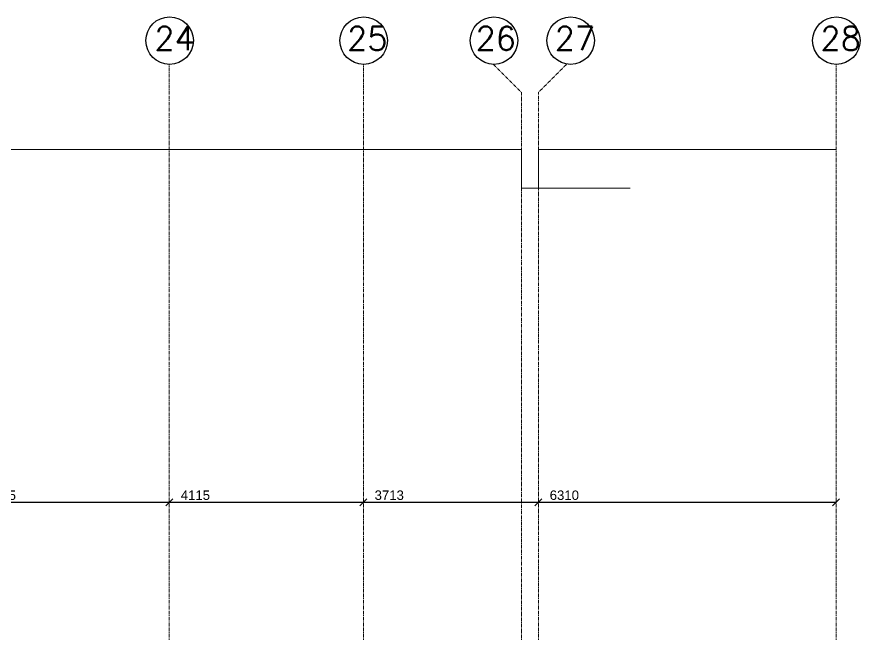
# Model space of a CAD drawing. Header units: inches. Extents: x 719368 to 6315912, y -2624014 to 446967.
# Drawn here: x 6203868 to 6221748, y -2388065 to -2374976 of the extents above; entities that cross this region are included whole.
import ezdxf

# ---------------------------------------------------------------- set-up
doc = ezdxf.new("R2010")
doc.units = ezdxf.units.IN
doc.header["$LTSCALE"] = 20
doc.header["$MEASUREMENT"] = 0
doc.header["$PDMODE"] = 3
doc.linetypes.add('CENTER', pattern=[2, 1.25, -0.25, 0.25, -0.25])
doc.layers.get('0').update_dxf_attribs({"color": 51, "lineweight": 30})
doc.layers.get('Defpoints').update_dxf_attribs({"lineweight": 25})
for name, color, linetype, lineweight in [('DIM', 7, 'Continuous', 13), ('GRID', 202, 'CENTER', 5), ('STAIR', 4, 'Continuous', 25)]:
    doc.layers.add(name, color=color, linetype=linetype, lineweight=lineweight)
doc.layers.add('grid text', color=140, linetype='Continuous')
doc.styles.add('BOLD', font='arial.ttf')
doc.styles.add('Tabrej', font='romans.shx')
doc.dimstyles.new('Copy of S3', dxfattribs={"dimtxt": 200, "dimasz": 150, "dimexe": 5, "dimexo": 5, "dimgap": 50, "dimtad": 1, "dimjust": 1, "dimdec": 0, "dimzin": 3, "dimdsep": 46, "dimtxsty": 'BOLD', "dimblk1": 'OBLIQUE', "dimblk2": 'OBLIQUE', "dimsah": 1, "dimcen": 0.0625, "dimdle": 5, "dimclrd": 230, "dimclre": 251, "dimclrt": 2, "dimadec": 0, "dimazin": 0, "dimtfac": 1, "dimtdec": 0, "dimtix": 1, "dimtofl": 0, "dimtmove": 2, "dimatfit": 3, "dimfxl": 3, "dimtolj": 1, "dimtzin": 2, "dimlwd": -1, "dimlwe": -1, "dimarcsym": 0})
doc.dimstyles.new('DIM', dxfattribs={"dimtxt": 0.8, "dimasz": 0.4, "dimexe": 0.18, "dimexo": 0.0625, "dimgap": 0.1, "dimtad": 0, "dimdec": 3, "dimzin": 0, "dimdsep": 46, "dimtxsty": 'Tabrej', "dimcen": 0, "dimclrd": 251, "dimclre": 256, "dimclrt": 7, "dimadec": 0, "dimazin": 0, "dimtfac": 1, "dimtdec": 3, "dimtofl": 0, "dimtmove": 0, "dimatfit": 3, "dimfxl": 1, "dimtolj": 1, "dimtzin": 0, "dimlwd": -1, "dimlwe": -1, "dimarcsym": 0})

# ---------------------------------------------------------------- blocks, each defined once
blk = doc.blocks.new('*D692')
at = {"layer": 'Defpoints', "color": 0, "transparency": 16777216}
for p in [(6202985.234354973, -2377791.110087872), (6207100.234354973, -2377791.110087872), (6207100.234354973, -2377791.110087872)]:
    blk.add_point(p, dxfattribs=at)
at = {"layer": 'DIM', "transparency": 16777216}
for p, q in [((6202985.234354973, -2377791.047587872), (6202985.234354973, -2377790.930087871)), ((6207100.234354973, -2377791.047587872), (6207100.234354973, -2377790.930087871))]:
    blk.add_line(p, q, dxfattribs=at)
at = {"layer": 'DIM', "color": 251, "transparency": 16777216}
for p, q in [((6202985.734354973, -2377791.110087872), (6205040.920069259, -2377791.110087872)), ((6207099.734354973, -2377791.110087872), (6205044.548640687, -2377791.110087872))]:
    blk.add_line(p, q, dxfattribs=at)
for points in [[(6202985.734354973, -2377791.026754538), (6202985.734354973, -2377791.193421205), (6202985.234354973, -2377791.110087872)], [(6207099.734354973, -2377791.026754538), (6207099.734354973, -2377791.193421205), (6207100.234354973, -2377791.110087872)]]:
    blk.add_solid(points, dxfattribs=at)
at = {"layer": 'DIM', "color": 7, "transparency": 16777216, "insert": (6205042.734354973, -2377791.110087872), "char_height": 0.5, "attachment_point": 5, "style": 'Tabrej'}
blk.add_mtext('\\A1;4115.000', dxfattribs=at)
blk = doc.blocks.new('*D693')
at = {"layer": 'Defpoints', "color": 0, "transparency": 16777216}
for p in [(6207100.234354973, -2377791.110087872), (6211215.234298706, -2377791.110087872), (6211215.234298706, -2377791.110087872)]:
    blk.add_point(p, dxfattribs=at)
at = {"layer": 'DIM', "transparency": 16777216}
for p, q in [((6207100.234354973, -2377791.047587872), (6207100.234354973, -2377790.930087871)), ((6211215.234298706, -2377791.047587872), (6211215.234298706, -2377790.930087871))]:
    blk.add_line(p, q, dxfattribs=at)
at = {"layer": 'DIM', "color": 251, "transparency": 16777216}
for p, q in [((6207100.734354973, -2377791.110087872), (6209155.920041125, -2377791.110087872)), ((6211214.734298706, -2377791.110087872), (6209159.548612554, -2377791.110087872))]:
    blk.add_line(p, q, dxfattribs=at)
for points in [[(6207100.734354973, -2377791.026754538), (6207100.734354973, -2377791.193421205), (6207100.234354973, -2377791.110087872)], [(6211214.734298706, -2377791.026754538), (6211214.734298706, -2377791.193421205), (6211215.234298706, -2377791.110087872)]]:
    blk.add_solid(points, dxfattribs=at)
at = {"layer": 'DIM', "color": 7, "transparency": 16777216, "insert": (6209157.734326839, -2377791.110087872), "char_height": 0.5, "attachment_point": 5, "style": 'Tabrej'}
blk.add_mtext('\\A1;4115.000', dxfattribs=at)
blk = doc.blocks.new('*D694')
at = {"layer": 'Defpoints', "color": 0, "transparency": 16777216}
for p in [(6211215.234298706, -2377791.110087872), (6214565.23429966, -2377791.110087872), (6214565.23429966, -2377791.110087872)]:
    blk.add_point(p, dxfattribs=at)
at = {"layer": 'DIM', "transparency": 16777216}
for p, q in [((6211215.234298706, -2377791.047587872), (6211215.234298706, -2377790.930087871)), ((6214565.23429966, -2377791.047587872), (6214565.23429966, -2377790.930087871))]:
    blk.add_line(p, q, dxfattribs=at)
at = {"layer": 'DIM', "color": 251, "transparency": 16777216}
for p, q in [((6211215.734298706, -2377791.110087872), (6212888.420013469, -2377791.110087872)), ((6214564.73429966, -2377791.110087872), (6212892.048584897, -2377791.110087872))]:
    blk.add_line(p, q, dxfattribs=at)
for points in [[(6211215.734298706, -2377791.026754538), (6211215.734298706, -2377791.193421205), (6211215.234298706, -2377791.110087872)], [(6214564.73429966, -2377791.026754538), (6214564.73429966, -2377791.193421205), (6214565.23429966, -2377791.110087872)]]:
    blk.add_solid(points, dxfattribs=at)
at = {"layer": 'DIM', "color": 7, "transparency": 16777216, "insert": (6212890.234299183, -2377791.110087872), "char_height": 0.5, "attachment_point": 5, "style": 'Tabrej'}
blk.add_mtext('\\A1;3350.000', dxfattribs=at)
blk = doc.blocks.new('*D695')
at = {"layer": 'Defpoints', "color": 0, "transparency": 16777216}
for p in [(6214565.23429966, -2377791.110087872), (6214927.73429966, -2377791.110087872), (6214927.73429966, -2378606.552694798)]:
    blk.add_point(p, dxfattribs=at)
at = {"layer": 'DIM', "transparency": 16777216}
for p, q in [((6214565.23429966, -2377791.172587872), (6214565.23429966, -2378606.732694798)), ((6214927.73429966, -2377791.172587872), (6214927.73429966, -2378606.732694798))]:
    blk.add_line(p, q, dxfattribs=at)
at = {"layer": 'DIM', "color": 251, "transparency": 16777216}
for p, q in [((6214565.73429966, -2378606.552694798), (6214927.23429966, -2378606.552694798)), ((6216869.780210014, -2378606.552694798), (6214927.73429966, -2378606.552694798))]:
    blk.add_line(p, q, dxfattribs=at)
for points in [[(6214565.73429966, -2378606.469361464), (6214565.73429966, -2378606.636028131), (6214565.23429966, -2378606.552694798)], [(6214927.23429966, -2378606.469361464), (6214927.23429966, -2378606.636028131), (6214927.73429966, -2378606.552694798)]]:
    blk.add_solid(points, dxfattribs=at)
at = {"layer": 'DIM', "color": 7, "transparency": 16777216, "insert": (6216871.35640049, -2378606.552694798), "char_height": 0.5, "attachment_point": 5, "style": 'Tabrej'}
blk.add_mtext('\\A1;362.500', dxfattribs=at)
blk = doc.blocks.new('*D696')
at = {"layer": 'Defpoints', "color": 0, "transparency": 16777216}
for p in [(6214927.73429966, -2377791.110087872), (6221237.734298706, -2377791.110087872), (6221237.734298706, -2377791.110087872)]:
    blk.add_point(p, dxfattribs=at)
at = {"layer": 'DIM', "transparency": 16777216}
for p, q in [((6214927.73429966, -2377791.047587872), (6214927.73429966, -2377790.930087871)), ((6221237.734298706, -2377791.047587872), (6221237.734298706, -2377790.930087871))]:
    blk.add_line(p, q, dxfattribs=at)
at = {"layer": 'DIM', "color": 251, "transparency": 16777216}
for p, q in [((6214928.23429966, -2377791.110087872), (6218080.931918231, -2377791.110087872)), ((6221237.234298706, -2377791.110087872), (6218084.536680135, -2377791.110087872))]:
    blk.add_line(p, q, dxfattribs=at)
for points in [[(6214928.23429966, -2377791.026754538), (6214928.23429966, -2377791.193421205), (6214927.73429966, -2377791.110087872)], [(6221237.234298706, -2377791.026754538), (6221237.234298706, -2377791.193421205), (6221237.734298706, -2377791.110087872)]]:
    blk.add_solid(points, dxfattribs=at)
at = {"layer": 'DIM', "color": 7, "transparency": 16777216, "insert": (6218082.734299183, -2377791.110087872), "char_height": 0.5, "attachment_point": 5, "style": 'Tabrej'}
blk.add_mtext('\\A1;6310.000', dxfattribs=at)
blk = doc.blocks.new('_Oblique')
at = {"layer": 'STAIR', "color": 0, "lineweight": -2}
blk.add_line((-0.5, -0.5), (0.5, 0.5), dxfattribs=at)
blk = doc.blocks.new('*D737')
at = {"color": 230, "transparency": 16777216}
blk.add_line((6207105.234354973, -2385272.682444506), (6202980.234354973, -2385272.682444506), dxfattribs=at)
at = {"color": 251, "transparency": 16777216}
for p, q in [((6202985.234354973, -2385275.682444506), (6202985.234354973, -2385267.682444506)), ((6207100.234354973, -2385275.682444506), (6207100.234354973, -2385267.682444506))]:
    blk.add_line(p, q, dxfattribs=at)
at = {"layer": 'Defpoints', "color": 0, "transparency": 16777216}
for p in [(6207100.234354973, -2385272.682444506), (6202985.234354973, -2386181.632322213), (6207100.234354973, -2386701.032806061)]:
    blk.add_point(p, dxfattribs=at)
at = {"color": 230, "transparency": 16777216, "xscale": 150, "yscale": 150, "zscale": 150, "rotation": 180}
blk.add_blockref('_Oblique', (6202985.234354973, -2385272.682444506), dxfattribs=at)
at = {"color": 230, "transparency": 16777216, "xscale": 150, "yscale": 150, "zscale": 150}
blk.add_blockref('_Oblique', (6207100.234354973, -2385272.682444506), dxfattribs=at)
at = {"color": 2, "transparency": 16777216, "insert": (6203538.644996174, -2385120.567846961), "char_height": 200, "attachment_point": 5, "style": 'BOLD'}
blk.add_mtext('\\A1;4115', dxfattribs=at)
blk = doc.blocks.new('*D738')
at = {"color": 230, "transparency": 16777216}
blk.add_line((6211220.234298706, -2385272.682444506), (6207095.234354973, -2385272.682444506), dxfattribs=at)
at = {"color": 251, "transparency": 16777216}
for p, q in [((6207100.234354973, -2385275.682444506), (6207100.234354973, -2385267.682444506)), ((6211215.234298706, -2385275.682444506), (6211215.234298706, -2385267.682444506))]:
    blk.add_line(p, q, dxfattribs=at)
at = {"layer": 'Defpoints', "color": 0, "transparency": 16777216}
for p in [(6211215.234298706, -2385272.682444506), (6207100.234354973, -2386701.032806061), (6211215.234298706, -2386701.032806061)]:
    blk.add_point(p, dxfattribs=at)
at = {"color": 230, "transparency": 16777216, "xscale": 150, "yscale": 150, "zscale": 150, "rotation": 180}
blk.add_blockref('_Oblique', (6207100.234354973, -2385272.682444506), dxfattribs=at)
at = {"color": 230, "transparency": 16777216, "xscale": 150, "yscale": 150, "zscale": 150}
blk.add_blockref('_Oblique', (6211215.234298706, -2385272.682444506), dxfattribs=at)
at = {"color": 2, "transparency": 16777216, "insert": (6207653.644996174, -2385120.567846961), "char_height": 200, "attachment_point": 5, "style": 'BOLD'}
blk.add_mtext('\\A1;4115', dxfattribs=at)
blk = doc.blocks.new('*D739')
at = {"color": 230, "transparency": 16777216}
blk.add_line((6214932.73429966, -2385272.682444506), (6211210.234298706, -2385272.682444506), dxfattribs=at)
at = {"color": 251, "transparency": 16777216}
for p, q in [((6211215.234298706, -2385275.682444506), (6211215.234298706, -2385267.682444506)), ((6214927.73429966, -2385275.682444506), (6214927.73429966, -2385267.682444506))]:
    blk.add_line(p, q, dxfattribs=at)
at = {"layer": 'Defpoints', "color": 0, "transparency": 16777216}
for p in [(6214927.73429966, -2385272.682444506), (6214927.73429966, -2386365.344591578), (6211215.234298706, -2386701.032806061)]:
    blk.add_point(p, dxfattribs=at)
at = {"color": 230, "transparency": 16777216, "xscale": 150, "yscale": 150, "zscale": 150, "rotation": 180}
blk.add_blockref('_Oblique', (6211215.234298706, -2385272.682444506), dxfattribs=at)
at = {"color": 230, "transparency": 16777216, "xscale": 150, "yscale": 150, "zscale": 150}
blk.add_blockref('_Oblique', (6214927.73429966, -2385272.682444506), dxfattribs=at)
at = {"color": 2, "transparency": 16777216, "insert": (6211763.801829401, -2385120.499634137), "char_height": 200, "attachment_point": 5, "style": 'BOLD'}
blk.add_mtext('\\A1;3713', dxfattribs=at)
blk = doc.blocks.new('*D740')
at = {"color": 230, "transparency": 16777216}
blk.add_line((6221242.734298706, -2385272.682444506), (6214922.73429966, -2385272.682444506), dxfattribs=at)
at = {"color": 251, "transparency": 16777216}
for p, q in [((6214927.73429966, -2385275.682444506), (6214927.73429966, -2385267.682444506)), ((6221237.734298706, -2385275.682444506), (6221237.734298706, -2385267.682444506))]:
    blk.add_line(p, q, dxfattribs=at)
at = {"layer": 'Defpoints', "color": 0, "transparency": 16777216}
for p in [(6221237.734298706, -2385272.682444506), (6214927.73429966, -2386365.344591578), (6221237.734298706, -2386365.344591578)]:
    blk.add_point(p, dxfattribs=at)
at = {"color": 230, "transparency": 16777216, "xscale": 150, "yscale": 150, "zscale": 150, "rotation": 180}
blk.add_blockref('_Oblique', (6214927.73429966, -2385272.682444506), dxfattribs=at)
at = {"color": 230, "transparency": 16777216, "xscale": 150, "yscale": 150, "zscale": 150}
blk.add_blockref('_Oblique', (6221237.734298706, -2385272.682444506), dxfattribs=at)
at = {"color": 2, "transparency": 16777216, "insert": (6215476.574681652, -2385120.499634137), "char_height": 200, "attachment_point": 5, "style": 'BOLD'}
blk.add_mtext('\\A1;6310', dxfattribs=at)

msp = doc.modelspace()

# ---------------------------------------------------------------- linework, layer by layer
at = {"layer": 'GRID', "ltscale": 3}
for p, q in [((6207100.234354973, -2399050.118457317), (6207100.234354973, -2375983.49307251)), ((6211215.234298706, -2399050.118457317), (6211215.234298706, -2375983.49307251)), ((6215519.037637711, -2375983.528255463), (6214927.73429966, -2376574.83159399)), ((6221237.734298706, -2399050.118457317), (6221237.734298706, -2375983.49307251)), ((6214927.73429966, -2399050.118457317), (6214927.73429966, -2376574.83159399))]:
    msp.add_line(p, q, dxfattribs=at)
at = {"layer": 'GRID', "color": 190, "ltscale": 3}
for p in [(6213973.930960655, -2375983.528255463), (6214565.23429966, -2425117.162665367)]:
    msp.add_line(p, (6214565.23429966, -2376574.83159399), dxfattribs=at)
at = {"layer": 'grid text'}
for centre in [(6207107.042700768, -2375479.932702541), (6211222.042645454, -2375479.932702541), (6215609.727469444, -2375479.932702541), (6221244.542645454, -2375479.932702541)]:
    msp.add_circle(centre, 503.6063937004656, dxfattribs=at)
at = {"layer": 'grid text', "color": 190}
msp.add_circle((6213984.35005188, -2375479.932702541), 503.6063937004656, dxfattribs=at)

# ---------------------------------------------------------------- texts
at = {"layer": 'grid text', "char_height": 500, "attachment_point": 1, "style": 'Tabrej'}
for s, insert in [('24', (6206783.560370445, -2375183.651312351)), ('25', (6210869.741316795, -2375183.651312351)), ('27', (6215271.888936043, -2375183.651312351)), ('28', (6220906.704112053, -2375183.651312351))]:
    msp.add_mtext_dynamic_manual_height_columns(s, width=0.5, gutter_width=23.99999999999999, heights=[0], dxfattribs=dict(at, insert=insert))
at = {"layer": 'grid text', "color": 190, "insert": (6213594.881829262, -2375183.651312351), "char_height": 500, "attachment_point": 1, "style": 'Tabrej'}
msp.add_mtext_dynamic_manual_height_columns('26', width=0.5, gutter_width=23.99999999999999, heights=[0], dxfattribs=at)

# ---------------------------------------------------------------- dimensions: what is measured, and where the dimension line sits
at = {"color": 0}
for base, p1, p2, picture, middle in [((6207100.234354973, -2385272.682444506), (6202985.234354973, -2386181.632322213), (6207100.234354973, -2386701.032806061), '*D737', (6203538.644996174, -2385120.567846961)), ((6211215.234298706, -2385272.682444506), (6207100.234354973, -2386701.032806061), (6211215.234298706, -2386701.032806061), '*D738', (6207653.644996174, -2385120.567846961)), ((6214927.73429966, -2385272.682444506), (6211215.234298706, -2386701.032806061), (6214927.73429966, -2386365.344591578), '*D739', (6211763.801829401, -2385120.499634137)), ((6221237.734298706, -2385272.682444506), (6214927.73429966, -2386365.344591578), (6221237.734298706, -2386365.344591578), '*D740', (6215476.574681652, -2385120.499634137))]:
    dim = msp.add_linear_dim(base=base, p1=p1, p2=p2, dimstyle='Copy of S3', override={"dimfxlon": 1, "dimarcsym": 1}, dxfattribs=at)
    dim.commit()
    dim.dimension.update_dxf_attribs({"geometry": picture, "text_midpoint": middle})
at = {"layer": 'DIM'}
for base, p1, p2, picture, middle in [((6207100.234354973, -2377791.110087872), (6202985.234354973, -2377791.110087872), (6207100.234354973, -2377791.110087872), '*D692', (6205042.734354973, -2377791.110087872)), ((6211215.234298706, -2377791.110087872), (6207100.234354973, -2377791.110087872), (6211215.234298706, -2377791.110087872), '*D693', (6209157.734326839, -2377791.110087872)), ((6214565.23429966, -2377791.110087872), (6211215.234298706, -2377791.110087872), (6214565.23429966, -2377791.110087872), '*D694', (6212890.234299183, -2377791.110087872)), ((6221237.734298706, -2377791.110087872), (6214927.73429966, -2377791.110087872), (6221237.734298706, -2377791.110087872), '*D696', (6218082.734299183, -2377791.110087872))]:
    dim = msp.add_linear_dim(base=base, p1=p1, p2=p2, dimstyle='DIM', override={"dimtxt": 0.5, "dimasz": 0.5, "dimtmove": 1, "dimarcsym": 1}, dxfattribs=at)
    dim.commit()
    dim.dimension.update_dxf_attribs({"geometry": picture, "text_midpoint": middle})
dim = msp.add_linear_dim(base=(6214927.73429966, -2378606.552694798), p1=(6214565.23429966, -2377791.110087872), p2=(6214927.73429966, -2377791.110087872), dimstyle='DIM', override={"dimtxt": 0.5, "dimasz": 0.5, "dimtmove": 1, "dimarcsym": 1}, dxfattribs=at)
dim.commit()
dim.dimension.update_dxf_attribs({"geometry": '*D695', "text_midpoint": (6216871.35640049, -2378606.552694798), "dimtype": 160})

doc.saveas('drawing.dxf')
